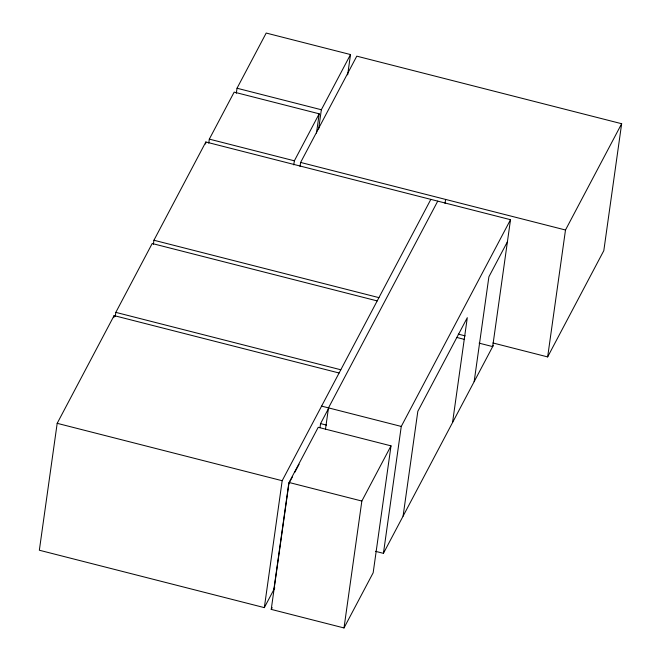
<?xml version="1.0" encoding="UTF-8"?>
<svg xmlns="http://www.w3.org/2000/svg" width="661" height="661" viewBox="0 0 661 661"><rect width="100%" height="100%" fill="white"/><g stroke="black" fill="none" stroke-linecap="round" stroke-linejoin="round"><path stroke-width="0.99" d="M339.093 373.002L114.105 315.611L57.185 423.329L39.346 550.233L264.334 607.624L274.786 587.86M113.816 317.644L114.105 315.611M115.245 316.429L115.815 312.372L152.204 243.512L377.191 300.904M153.36 244.306L153.93 240.24L205.852 141.983L510.515 219.7L492.685 346.604L479.126 343.15M205.571 144.015L205.852 141.983M208.752 143.189L209.322 139.124L234.159 92.119L319.197 113.808L316.487 133.092M236.316 93.308L237.026 88.235L266.193 33.05L350.512 54.557L347.653 74.867M293.79 164.878L294.36 160.813L319.197 113.808M300.044 166.506L300.615 162.441L356.783 56.16L621.654 123.723L603.815 250.635L547.655 356.915L492.908 342.952M318.635 129.035L321.345 109.743L350.512 54.557M264.334 607.624L282.173 480.721L430.848 199.374M273.844 589.637L288.7 483.885L292.476 476.746M271.233 609.384L289.064 482.48L318.23 427.295L391.006 445.853L373.168 572.765L344.009 627.95L271.233 609.384L272.183 607.583M319.99 427.667L320.56 423.602L328.732 408.143M325.493 429.196L328.492 407.878L437.739 201.134M344.009 627.95L361.848 501.046L391.006 445.853M375.456 551.315L383.43 553.348L401.268 426.436L510.515 219.7M445.035 203.456L445.597 199.424M403.086 516.15L417.826 411.299L467.294 317.685L452.554 422.536M474.16 381.653L488.892 276.81L507.417 241.752M547.655 356.915L565.494 230.003L621.654 123.723M294.831 472.293L299.069 464.262M383.43 553.348L493.246 345.529M237.026 88.235L321.486 109.784M209.322 139.124L294.36 160.813M300.615 162.441L565.494 230.003M153.93 240.24L378.918 297.632M458.28 334.119L465.17 335.871M456.553 337.391L464.427 339.399M115.815 312.372L340.803 369.763M321.593 406.118L401.268 426.436M320.56 423.602L326.476 425.106M57.185 423.329L282.173 480.721M289.064 482.48L361.848 501.046"/></g></svg>
